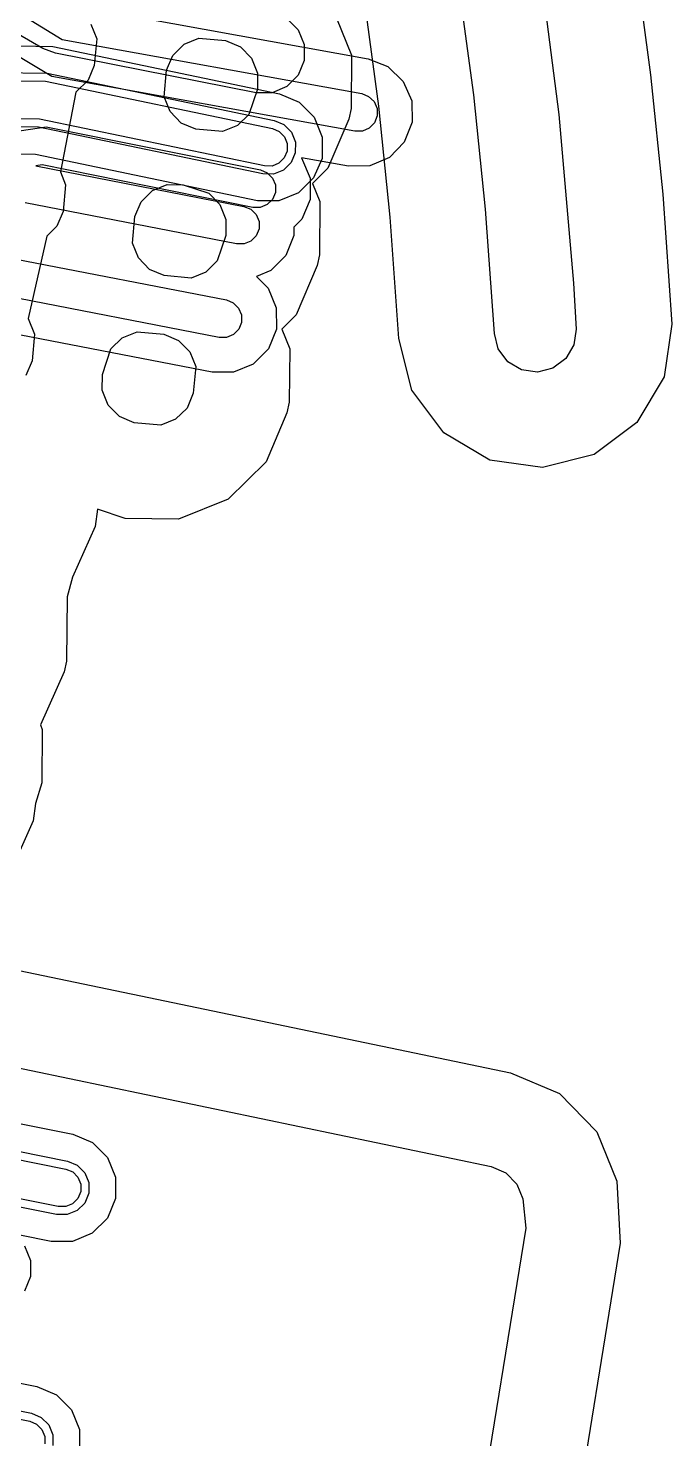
# Model space of a CAD drawing. Header units: metres. Extents: x 3158 to 3711, y 9867 to 11440.
# Drawn here: x 3365.9 to 3389.4, y 10602.1 to 10653.8 of the extents above; entities that cross this region are included whole.
import ezdxf

# ---------------------------------------------------------------- set-up
doc = ezdxf.new("R2010")
doc.units = ezdxf.units.M
doc.layers.add('AI_GREENING_EXCLUSIONS', color=1, linetype='Continuous')

msp = doc.modelspace()

# ---------------------------------------------------------------- linework, layer by layer
at = {"layer": 'AI_GREENING_EXCLUSIONS'}
for points in [[(3375.312, 10654.131), (3375.726, 10653.717), (3375.951, 10653.177), (3375.951, 10652.592), (3375.728, 10652.051), (3375.315, 10651.636), (3374.774, 10651.412), (3374.189, 10651.411), (3366.854, 10652.861), (3366.392, 10653.035), (3355.017, 10659.638)], [(3388.036, 10656.459), (3388.619, 10652.067), (3389.064, 10647.696), (3389.396, 10642.944), (3389.117, 10641.013), (3388.12, 10639.336), (3386.557, 10638.168), (3384.666, 10637.688), (3382.736, 10637.967), (3381.059, 10638.964), (3379.891, 10640.527), (3379.41, 10642.418), (3379.1, 10646.851), (3378.684, 10650.921), (3377.993, 10655.988)], [(3384.577, 10655.923), (3385.26, 10650.618), (3385.802, 10644.445), (3385.901, 10642.76), (3385.818, 10642.18), (3385.518, 10641.677), (3385.05, 10641.327), (3384.482, 10641.183), (3383.903, 10641.267), (3383.4, 10641.566), (3383.05, 10642.035), (3382.905, 10642.602), (3382.586, 10647.153), (3382.161, 10651.328), (3381.451, 10656.526)], [(3363.682, 10655.456), (3367.097, 10653.359), (3378.053, 10651.376), (3378.307, 10651.276), (3378.504, 10651.086), (3378.613, 10650.835), (3378.617, 10650.562), (3378.517, 10650.308), (3378.327, 10650.112), (3378.077, 10650.003), (3377.804, 10649.998), (3366.719, 10652.005), (3363.255, 10654.075)], [(3367.569, 10654.595), (3378.285, 10652.655), (3379.011, 10652.369), (3379.572, 10651.827), (3379.883, 10651.111), (3379.896, 10650.331), (3379.61, 10649.605), (3379.068, 10649.044), (3378.352, 10648.732), (3377.572, 10648.719), (3375.847, 10649.031), (3376.17, 10648.283), (3376.168, 10647.502), (3375.867, 10646.782), (3375.572, 10646.49), (3375.574, 10646.18), (3375.278, 10645.458), (3374.728, 10644.904), (3374.2, 10644.683), (3374.628, 10644.258), (3374.929, 10643.538), (3374.933, 10642.758), (3374.637, 10642.035), (3374.087, 10641.481), (3373.368, 10641.18), (3372.587, 10641.177), (3364.825, 10642.688)], [(3376.951, 10654.591), (3377.681, 10652.781), (3377.663, 10650.831), (3377.582, 10650.439), (3376.818, 10648.644), (3376.255, 10648.091), (3376.524, 10647.425), (3376.506, 10645.474), (3376.425, 10645.082), (3375.661, 10643.287), (3375.126, 10642.762), (3375.419, 10642.037), (3375.401, 10640.086), (3375.319, 10639.694), (3374.556, 10637.899), (3373.164, 10636.532), (3371.354, 10635.802), (3369.403, 10635.821), (3368.39, 10636.167), (3368.306, 10635.536), (3367.477, 10633.677), (3367.274, 10632.955), (3367.254, 10630.607), (3367.173, 10630.216), (3366.298, 10628.274), (3366.367, 10628.103), (3366.349, 10626.152), (3366.113, 10625.397), (3366.029, 10624.756), (3365.204, 10622.9)], [(3368.143, 10653.914), (3368.357, 10653.383), (3368.27, 10652.406), (3368.041, 10651.868), (3367.593, 10651.429), (3367.029, 10648.51), (3367.219, 10648.038), (3367.132, 10647.061), (3366.903, 10646.522), (3366.533, 10646.159), (3365.846, 10643.145), (3366.087, 10642.573), (3366, 10641.597), (3365.771, 10641.058)], [(3362.398, 10653.19), (3366.748, 10653.105), (3375.051, 10651.374), (3375.769, 10651.069), (3376.316, 10650.512), (3376.608, 10649.788), (3376.601, 10649.008), (3376.295, 10648.29), (3375.739, 10647.743), (3375.015, 10647.451), (3374.235, 10647.458), (3366.123, 10649.149), (3365.349, 10649.158)], [(3360.781, 10651.908), (3366.483, 10651.832), (3374.786, 10650.101), (3375.037, 10649.994), (3375.228, 10649.799), (3375.331, 10649.546), (3375.328, 10649.273), (3375.221, 10649.022), (3375.026, 10648.83), (3374.773, 10648.728), (3374.5, 10648.731), (3366.264, 10650.448), (3360.463, 10650.512)], [(3361.154, 10652.204), (3366.544, 10652.126), (3374.847, 10650.395), (3375.206, 10650.242), (3375.479, 10649.964), (3375.625, 10649.602), (3375.622, 10649.212), (3375.469, 10648.853), (3375.191, 10648.579), (3374.829, 10648.433), (3374.439, 10648.437), (3366.231, 10650.148), (3363.065, 10650.183)], [(3362.31, 10649.545), (3366.512, 10650.167), (3374.346, 10648.585), (3374.598, 10648.479), (3374.791, 10648.286), (3374.894, 10648.033), (3374.894, 10647.76), (3374.788, 10647.508), (3374.595, 10647.315), (3374.342, 10647.212), (3374.069, 10647.212), (3366.358, 10648.77), (3366.126, 10648.733), (3373.744, 10647.25), (3373.997, 10647.146), (3374.191, 10646.954), (3374.297, 10646.702), (3374.298, 10646.429), (3374.194, 10646.176), (3374.002, 10645.982), (3373.75, 10645.877), (3373.477, 10645.876), (3365.744, 10647.381)], [(3365.413, 10645.324), (3373.103, 10643.827), (3373.356, 10643.723), (3373.55, 10643.531), (3373.655, 10643.279), (3373.657, 10643.006), (3373.553, 10642.753), (3373.361, 10642.559), (3373.109, 10642.454), (3372.836, 10642.453), (3365.074, 10643.964)], [(3364.94, 10619.41), (3383.498, 10615.54), (3385.293, 10614.776), (3386.66, 10613.384), (3387.39, 10611.575), (3387.509, 10609.299), (3385.718, 10598.224)], [(3360.34, 10616.794), (3382.783, 10612.113), (3383.322, 10611.884), (3383.732, 10611.467), (3383.951, 10610.924), (3384.054, 10609.857), (3382.243, 10598.682)], [(3359.258, 10614.946), (3367.483, 10613.291), (3368.203, 10612.991), (3368.754, 10612.438), (3369.051, 10611.716), (3369.049, 10610.936), (3368.749, 10610.215), (3368.196, 10609.665), (3367.474, 10609.368), (3366.694, 10609.37), (3358.414, 10611.036)], [(3359.033, 10613.971), (3367.286, 10612.311), (3367.646, 10612.161), (3367.921, 10611.884), (3368.07, 10611.523), (3368.069, 10611.133), (3367.919, 10610.773), (3367.642, 10610.498), (3367.281, 10610.349), (3366.891, 10610.35), (3358.611, 10612.016)], [(3358.966, 10613.679), (3367.227, 10612.017), (3367.479, 10611.912), (3367.671, 10611.718), (3367.775, 10611.465), (3367.775, 10611.192), (3367.67, 10610.94), (3367.476, 10610.747), (3367.224, 10610.644), (3366.95, 10610.644), (3358.67, 10612.31)], [(3365.712, 10609.212), (3365.938, 10608.672), (3365.941, 10608.087), (3365.719, 10607.545)], [(3362.333, 10604.829), (3366.165, 10604.058), (3366.886, 10603.758), (3367.436, 10603.205), (3367.733, 10602.483), (3367.731, 10601.703)], [(3348.897, 10600.363), (3357.228, 10604.386), (3357.67, 10604.442), (3365.909, 10602.784), (3366.161, 10602.679), (3366.354, 10602.485), (3366.458, 10602.232), (3366.457, 10601.959)], [(3360.969, 10604.084), (3365.968, 10603.078), (3366.328, 10602.928), (3366.603, 10602.651), (3366.752, 10602.29), (3366.751, 10601.9)]]:
    msp.add_lwpolyline(points, dxfattribs=at)
for points in [[(3371.138, 10652.778), (3371.555, 10653.188), (3372.098, 10653.407), (3373.075, 10653.32), (3373.613, 10653.091), (3374.023, 10652.673), (3374.242, 10652.13), (3374.237, 10651.545), (3373.926, 10650.615), (3373.509, 10650.205), (3372.966, 10649.986), (3371.989, 10650.073), (3371.45, 10650.302), (3371.04, 10650.72), (3370.821, 10651.263), (3370.909, 10652.239), (3371.138, 10652.778)], [(3369.981, 10647.421), (3370.398, 10647.831), (3370.941, 10648.05), (3371.526, 10648.045), (3372.456, 10647.734), (3372.866, 10647.317), (3373.085, 10646.774), (3373.08, 10646.188), (3372.769, 10645.258), (3372.352, 10644.848), (3371.809, 10644.629), (3370.832, 10644.716), (3370.293, 10644.945), (3369.883, 10645.363), (3369.664, 10645.906), (3369.752, 10646.883), (3369.981, 10647.421)], [(3370.812, 10642.575), (3371.351, 10642.346), (3371.761, 10641.929), (3371.98, 10641.386), (3371.893, 10640.409), (3371.664, 10639.87), (3371.246, 10639.46), (3370.703, 10639.241), (3369.726, 10639.328), (3369.188, 10639.557), (3368.778, 10639.975), (3368.559, 10640.518), (3368.564, 10641.103), (3368.875, 10642.033), (3369.293, 10642.443), (3369.835, 10642.662), (3370.812, 10642.575)]]:
    msp.add_lwpolyline(points, close=True, dxfattribs=at)

doc.saveas('drawing.dxf')
